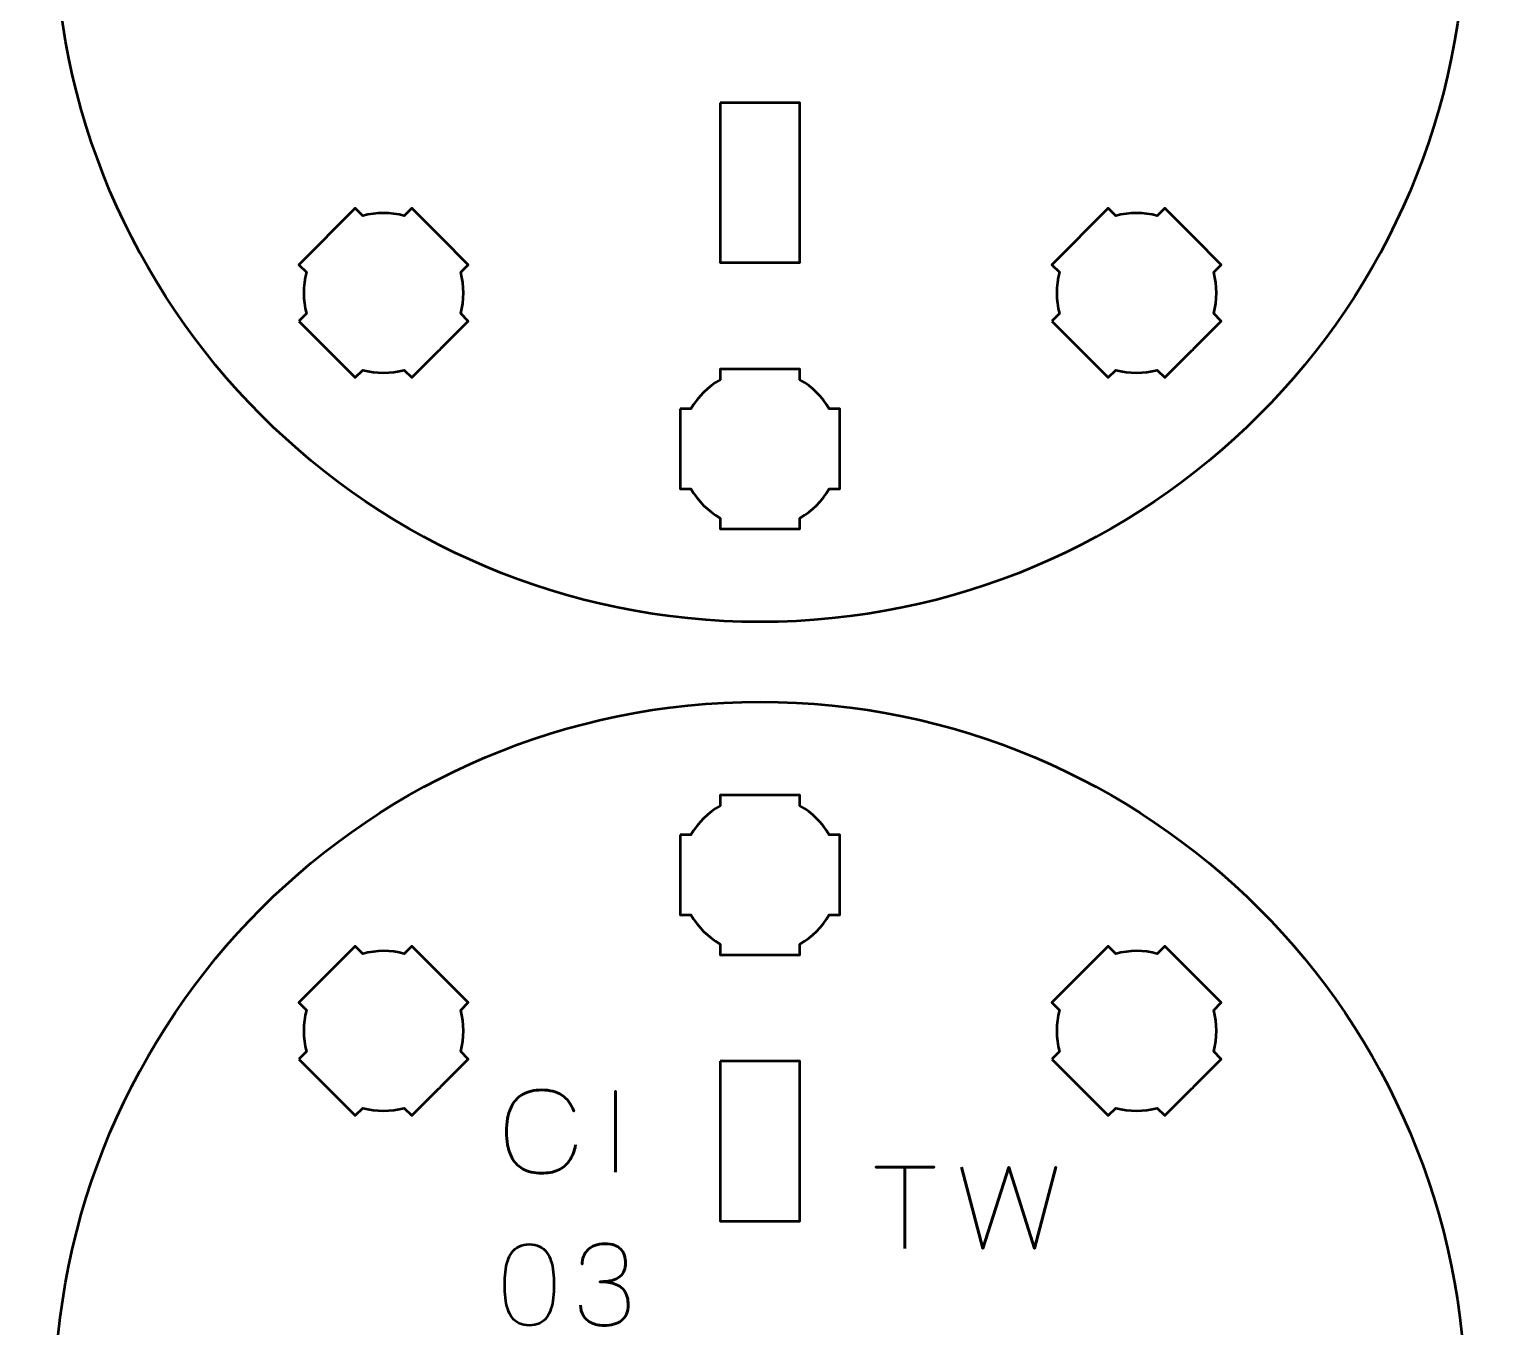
# Model space of a CAD drawing. Header units: centimetres. Extents: x -21 to 0, y -29.7 to 0.
# Drawn here: x -17.14 to -11.6, y -25.35 to -20.47 of the extents above; entities that cross this region are included whole.
import ezdxf

# ---------------------------------------------------------------- set-up
doc = ezdxf.new("R2010")
doc.units = ezdxf.units.CM
doc.header["$MEASUREMENT"] = 0
doc.layers.add('Layer 1', color=7, linetype='Continuous')

msp = doc.modelspace()

# ---------------------------------------------------------------- linework, layer by layer
at = {"layer": 'Layer 1', "color": 3, "lineweight": 53}
for centre in [(-14.40001, -20.04997), (-14.40001, -25.64997)]:
    msp.add_ellipse(centre, major_axis=(0, 2.65), ratio=1, dxfattribs=at)
at = {"layer": 'Layer 1', "color": 1, "lineweight": 53}
msp.add_open_spline([(-21.00003, -29.19995), (-21.00003, -29.19995), (-21.00003, -2.29992), (-21.00003, -2.29992), (-21.00003, -2.29992), (-21.00003, -2.21709), (-20.93286, -2.14992), (-20.85003, -2.14992), (-20.85003, -2.14992), (-20.7672, -2.14992), (-20.70003, -2.08275), (-20.70003, -1.99992), (-20.70003, -1.99992), (-20.70003, -1.91709), (-20.7672, -1.84992), (-20.85003, -1.84992), (-20.85003, -1.84992), (-20.93286, -1.84992), (-21.00003, -1.78275), (-21.00003, -1.69992), (-21.00003, -1.69992), (-21.00003, -1.61709), (-20.93286, -1.54992), (-20.85003, -1.54992), (-20.85003, -1.54992), (-20.7672, -1.54992), (-20.70003, -1.48275), (-20.70003, -1.39992), (-20.70003, -1.39992), (-20.70003, -1.31709), (-20.7672, -1.24992), (-20.85003, -1.24992), (-20.85003, -1.24992), (-20.93286, -1.24992), (-21.00003, -1.18275), (-21.00003, -1.09992), (-21.00003, -1.09992), (-21.00003, -1.09992), (-21.00003, -0.49992), (-21.00003, -0.49992), (-21.00003, -0.49992), (-21.00003, -0.22295), (-20.77694, 0.00004), (-20.49994, 0.00004), (-20.49994, 0.00004), (-20.49994, 0.00004), (-0.50008, 0.00004), (-0.50008, 0.00004), (-0.50008, 0.00004), (-0.22294, 0.00004), (0.00002, -0.22295), (0.00002, -0.49992), (0.00002, -0.49992), (0.00002, -0.49992), (0.00002, -29.19995), (0.00002, -29.19995), (0.00002, -29.19995), (0.00002, -29.47695), (-0.22294, -29.70004), (-0.50008, -29.70004), (-0.50008, -29.70004), (-0.50008, -29.70004), (-20.49994, -29.70004), (-20.49994, -29.70004), (-20.49994, -29.70004), (-20.77694, -29.70004), (-21.00003, -29.47695), (-21.00003, -29.19995)], degree=3, knots=[0, 0, 0, 0, 0.0588235, 0.0588235, 0.0588235, 0.0588235, 0.1176471, 0.1176471, 0.1176471, 0.1176471, 0.1764706, 0.1764706, 0.1764706, 0.1764706, 0.2352941, 0.2352941, 0.2352941, 0.2352941, 0.2941176, 0.2941176, 0.2941176, 0.2941176, 0.3529412, 0.3529412, 0.3529412, 0.3529412, 0.4117647, 0.4117647, 0.4117647, 0.4117647, 0.4705882, 0.4705882, 0.4705882, 0.4705882, 0.5294118, 0.5294118, 0.5294118, 0.5294118, 0.5882353, 0.5882353, 0.5882353, 0.5882353, 0.6470588, 0.6470588, 0.6470588, 0.6470588, 0.7058824, 0.7058824, 0.7058824, 0.7058824, 0.7647059, 0.7647059, 0.7647059, 0.7647059, 0.8235294, 0.8235294, 0.8235294, 0.8235294, 0.8823529, 0.8823529, 0.8823529, 0.8823529, 0.9411765, 0.9411765, 0.9411765, 0.9411765, 1, 1, 1, 1], dxfattribs=at)
at = {"layer": 'Layer 1', "lineweight": 53}
for points, knots in [([(-14.55005, -20.74995), (-14.55005, -20.74995), (-14.25005, -20.74995), (-14.25005, -20.74995), (-14.25005, -20.74995), (-14.25005, -20.74995), (-14.25005, -21.34995), (-14.25005, -21.34995), (-14.25005, -21.34995), (-14.25005, -21.34995), (-14.55005, -21.34995), (-14.55005, -21.34995), (-14.55005, -21.34995), (-14.55005, -21.34995), (-14.55005, -20.74995), (-14.55005, -20.74995)], [0, 0, 0, 0, 0.25, 0.25, 0.25, 0.25, 0.5, 0.5, 0.5, 0.5, 0.75, 0.75, 0.75, 0.75, 1, 1, 1, 1]), ([(-16.13244, -21.57022), (-16.13244, -21.57022), (-16.10402, -21.5418), (-16.10402, -21.5418), (-16.10402, -21.5418), (-16.11758, -21.49099), (-16.11756, -21.43733), (-16.104, -21.38653), (-16.104, -21.38653), (-16.104, -21.38653), (-16.13244, -21.35809), (-16.13244, -21.35809), (-16.13244, -21.35809), (-16.13244, -21.35809), (-15.92031, -21.14596), (-15.92031, -21.14596), (-15.92031, -21.14596), (-15.92031, -21.14596), (-15.89189, -21.17438), (-15.89189, -21.17438), (-15.89189, -21.17438), (-15.84108, -21.1608), (-15.78738, -21.16077), (-15.73655, -21.17433), (-15.73655, -21.17433), (-15.73655, -21.17433), (-15.70818, -21.14596), (-15.70818, -21.14596), (-15.70818, -21.14596), (-15.70818, -21.14596), (-15.60535, -21.24879), (-15.60535, -21.24879), (-15.60535, -21.24879), (-15.60535, -21.24879), (-15.60202, -21.25203), (-15.60202, -21.25203), (-15.60202, -21.25203), (-15.60202, -21.25203), (-15.59878, -21.25535), (-15.59878, -21.25535), (-15.59878, -21.25535), (-15.59878, -21.25535), (-15.49605, -21.35809), (-15.49605, -21.35809), (-15.49605, -21.35809), (-15.49605, -21.35809), (-15.52438, -21.38642), (-15.52438, -21.38642), (-15.52438, -21.38642), (-15.51079, -21.43728), (-15.51078, -21.49103), (-15.52437, -21.5419), (-15.52437, -21.5419), (-15.52437, -21.5419), (-15.49605, -21.57022), (-15.49605, -21.57022), (-15.49605, -21.57022), (-15.49605, -21.57022), (-15.59736, -21.67154), (-15.59736, -21.67154), (-15.59736, -21.67154), (-15.59736, -21.67154), (-15.60202, -21.67631), (-15.60202, -21.67631), (-15.60202, -21.67631), (-15.60202, -21.67631), (-15.6068, -21.68098), (-15.6068, -21.68098), (-15.6068, -21.68098), (-15.6068, -21.68098), (-15.70818, -21.78235), (-15.70818, -21.78235), (-15.70818, -21.78235), (-15.70818, -21.78235), (-15.73653, -21.754), (-15.73653, -21.754), (-15.73653, -21.754), (-15.78737, -21.76756), (-15.84109, -21.76755), (-15.89192, -21.75396), (-15.89192, -21.75396), (-15.89192, -21.75396), (-15.92031, -21.78235), (-15.92031, -21.78235), (-15.92031, -21.78235), (-15.92031, -21.78235), (-16.13244, -21.57022), (-16.13244, -21.57022)], [0, 0, 0, 0, 0.0454545, 0.0454545, 0.0454545, 0.0454545, 0.0909091, 0.0909091, 0.0909091, 0.0909091, 0.1363636, 0.1363636, 0.1363636, 0.1363636, 0.1818182, 0.1818182, 0.1818182, 0.1818182, 0.2272727, 0.2272727, 0.2272727, 0.2272727, 0.2727273, 0.2727273, 0.2727273, 0.2727273, 0.3181818, 0.3181818, 0.3181818, 0.3181818, 0.3636364, 0.3636364, 0.3636364, 0.3636364, 0.4090909, 0.4090909, 0.4090909, 0.4090909, 0.4545455, 0.4545455, 0.4545455, 0.4545455, 0.5, 0.5, 0.5, 0.5, 0.5454545, 0.5454545, 0.5454545, 0.5454545, 0.5909091, 0.5909091, 0.5909091, 0.5909091, 0.6363636, 0.6363636, 0.6363636, 0.6363636, 0.6818182, 0.6818182, 0.6818182, 0.6818182, 0.7272727, 0.7272727, 0.7272727, 0.7272727, 0.7727273, 0.7727273, 0.7727273, 0.7727273, 0.8181818, 0.8181818, 0.8181818, 0.8181818, 0.8636364, 0.8636364, 0.8636364, 0.8636364, 0.9090909, 0.9090909, 0.9090909, 0.9090909, 0.9545455, 0.9545455, 0.9545455, 0.9545455, 1, 1, 1, 1]), ([(-13.30401, -21.57022), (-13.30401, -21.57022), (-13.27559, -21.5418), (-13.27559, -21.5418), (-13.27559, -21.5418), (-13.28916, -21.49099), (-13.28914, -21.43733), (-13.27557, -21.38653), (-13.27557, -21.38653), (-13.27557, -21.38653), (-13.30401, -21.35809), (-13.30401, -21.35809), (-13.30401, -21.35809), (-13.30401, -21.35809), (-13.09188, -21.14596), (-13.09188, -21.14596), (-13.09188, -21.14596), (-13.09188, -21.14596), (-13.06346, -21.17438), (-13.06346, -21.17438), (-13.06346, -21.17438), (-13.01265, -21.1608), (-12.95895, -21.16077), (-12.90812, -21.17433), (-12.90812, -21.17433), (-12.90812, -21.17433), (-12.87975, -21.14596), (-12.87975, -21.14596), (-12.87975, -21.14596), (-12.87975, -21.14596), (-12.77692, -21.24879), (-12.77692, -21.24879), (-12.77692, -21.24879), (-12.77692, -21.24879), (-12.77359, -21.25203), (-12.77359, -21.25203), (-12.77359, -21.25203), (-12.77359, -21.25203), (-12.77035, -21.25535), (-12.77035, -21.25535), (-12.77035, -21.25535), (-12.77035, -21.25535), (-12.66762, -21.35809), (-12.66762, -21.35809), (-12.66762, -21.35809), (-12.66762, -21.35809), (-12.69595, -21.38642), (-12.69595, -21.38642), (-12.69595, -21.38642), (-12.68236, -21.43728), (-12.68235, -21.49103), (-12.69594, -21.5419), (-12.69594, -21.5419), (-12.69594, -21.5419), (-12.66762, -21.57022), (-12.66762, -21.57022), (-12.66762, -21.57022), (-12.66762, -21.57022), (-12.76893, -21.67154), (-12.76893, -21.67154), (-12.76893, -21.67154), (-12.76893, -21.67154), (-12.77359, -21.67631), (-12.77359, -21.67631), (-12.77359, -21.67631), (-12.77359, -21.67631), (-12.77837, -21.68098), (-12.77837, -21.68098), (-12.77837, -21.68098), (-12.77837, -21.68098), (-12.87975, -21.78235), (-12.87975, -21.78235), (-12.87975, -21.78235), (-12.87975, -21.78235), (-12.9081, -21.754), (-12.9081, -21.754), (-12.9081, -21.754), (-12.95895, -21.76756), (-13.01266, -21.76755), (-13.06349, -21.75396), (-13.06349, -21.75396), (-13.06349, -21.75396), (-13.09188, -21.78235), (-13.09188, -21.78235), (-13.09188, -21.78235), (-13.09188, -21.78235), (-13.30401, -21.57022), (-13.30401, -21.57022)], [0, 0, 0, 0, 0.0454545, 0.0454545, 0.0454545, 0.0454545, 0.0909091, 0.0909091, 0.0909091, 0.0909091, 0.1363636, 0.1363636, 0.1363636, 0.1363636, 0.1818182, 0.1818182, 0.1818182, 0.1818182, 0.2272727, 0.2272727, 0.2272727, 0.2272727, 0.2727273, 0.2727273, 0.2727273, 0.2727273, 0.3181818, 0.3181818, 0.3181818, 0.3181818, 0.3636364, 0.3636364, 0.3636364, 0.3636364, 0.4090909, 0.4090909, 0.4090909, 0.4090909, 0.4545455, 0.4545455, 0.4545455, 0.4545455, 0.5, 0.5, 0.5, 0.5, 0.5454545, 0.5454545, 0.5454545, 0.5454545, 0.5909091, 0.5909091, 0.5909091, 0.5909091, 0.6363636, 0.6363636, 0.6363636, 0.6363636, 0.6818182, 0.6818182, 0.6818182, 0.6818182, 0.7272727, 0.7272727, 0.7272727, 0.7272727, 0.7727273, 0.7727273, 0.7727273, 0.7727273, 0.8181818, 0.8181818, 0.8181818, 0.8181818, 0.8636364, 0.8636364, 0.8636364, 0.8636364, 0.9090909, 0.9090909, 0.9090909, 0.9090909, 0.9545455, 0.9545455, 0.9545455, 0.9545455, 1, 1, 1, 1]), ([(-14.70001, -21.89991), (-14.70001, -21.89991), (-14.65981, -21.89991), (-14.65981, -21.89991), (-14.65981, -21.89991), (-14.63348, -21.85439), (-14.59552, -21.81646), (-14.55001, -21.79013), (-14.55001, -21.79013), (-14.55001, -21.79013), (-14.55001, -21.74991), (-14.55001, -21.74991), (-14.55001, -21.74991), (-14.55001, -21.74991), (-14.25001, -21.74991), (-14.25001, -21.74991), (-14.25001, -21.74991), (-14.25001, -21.74991), (-14.25001, -21.7901), (-14.25001, -21.7901), (-14.25001, -21.7901), (-14.20448, -21.81643), (-14.16649, -21.85438), (-14.14013, -21.89991), (-14.14013, -21.89991), (-14.14013, -21.89991), (-14.10001, -21.89991), (-14.10001, -21.89991), (-14.10001, -21.89991), (-14.10001, -21.89991), (-14.10001, -22.04533), (-14.10001, -22.04533), (-14.10001, -22.04533), (-14.10001, -22.04533), (-14.09995, -22.04998), (-14.09995, -22.04998), (-14.09995, -22.04998), (-14.09995, -22.04998), (-14.10001, -22.05462), (-14.10001, -22.05462), (-14.10001, -22.05462), (-14.10001, -22.05462), (-14.10001, -22.19991), (-14.10001, -22.19991), (-14.10001, -22.19991), (-14.10001, -22.19991), (-14.14008, -22.19991), (-14.14008, -22.19991), (-14.14008, -22.19991), (-14.16643, -22.24548), (-14.20443, -22.28349), (-14.25001, -22.30985), (-14.25001, -22.30985), (-14.25001, -22.30985), (-14.25001, -22.34991), (-14.25001, -22.34991), (-14.25001, -22.34991), (-14.25001, -22.34991), (-14.39329, -22.34991), (-14.39329, -22.34991), (-14.39329, -22.34991), (-14.39329, -22.34991), (-14.39996, -22.34999), (-14.39996, -22.34999), (-14.39996, -22.34999), (-14.39996, -22.34999), (-14.40664, -22.34991), (-14.40664, -22.34991), (-14.40664, -22.34991), (-14.40664, -22.34991), (-14.55001, -22.34991), (-14.55001, -22.34991), (-14.55001, -22.34991), (-14.55001, -22.34991), (-14.55001, -22.30981), (-14.55001, -22.30981), (-14.55001, -22.30981), (-14.59555, -22.28345), (-14.63353, -22.24546), (-14.65986, -22.19991), (-14.65986, -22.19991), (-14.65986, -22.19991), (-14.70001, -22.19991), (-14.70001, -22.19991), (-14.70001, -22.19991), (-14.70001, -22.19991), (-14.70001, -21.89991), (-14.70001, -21.89991)], [0, 0, 0, 0, 0.0454545, 0.0454545, 0.0454545, 0.0454545, 0.0909091, 0.0909091, 0.0909091, 0.0909091, 0.1363636, 0.1363636, 0.1363636, 0.1363636, 0.1818182, 0.1818182, 0.1818182, 0.1818182, 0.2272727, 0.2272727, 0.2272727, 0.2272727, 0.2727273, 0.2727273, 0.2727273, 0.2727273, 0.3181818, 0.3181818, 0.3181818, 0.3181818, 0.3636364, 0.3636364, 0.3636364, 0.3636364, 0.4090909, 0.4090909, 0.4090909, 0.4090909, 0.4545455, 0.4545455, 0.4545455, 0.4545455, 0.5, 0.5, 0.5, 0.5, 0.5454545, 0.5454545, 0.5454545, 0.5454545, 0.5909091, 0.5909091, 0.5909091, 0.5909091, 0.6363636, 0.6363636, 0.6363636, 0.6363636, 0.6818182, 0.6818182, 0.6818182, 0.6818182, 0.7272727, 0.7272727, 0.7272727, 0.7272727, 0.7727273, 0.7727273, 0.7727273, 0.7727273, 0.8181818, 0.8181818, 0.8181818, 0.8181818, 0.8636364, 0.8636364, 0.8636364, 0.8636364, 0.9090909, 0.9090909, 0.9090909, 0.9090909, 0.9545455, 0.9545455, 0.9545455, 0.9545455, 1, 1, 1, 1]), ([(-14.70001, -23.49991), (-14.70001, -23.49991), (-14.65981, -23.49991), (-14.65981, -23.49991), (-14.65981, -23.49991), (-14.63348, -23.45439), (-14.59552, -23.41646), (-14.55001, -23.39013), (-14.55001, -23.39013), (-14.55001, -23.39013), (-14.55001, -23.34991), (-14.55001, -23.34991), (-14.55001, -23.34991), (-14.55001, -23.34991), (-14.25001, -23.34991), (-14.25001, -23.34991), (-14.25001, -23.34991), (-14.25001, -23.34991), (-14.25001, -23.3901), (-14.25001, -23.3901), (-14.25001, -23.3901), (-14.20448, -23.41643), (-14.16649, -23.45438), (-14.14013, -23.49991), (-14.14013, -23.49991), (-14.14013, -23.49991), (-14.10001, -23.49991), (-14.10001, -23.49991), (-14.10001, -23.49991), (-14.10001, -23.49991), (-14.10001, -23.64533), (-14.10001, -23.64533), (-14.10001, -23.64533), (-14.10001, -23.64533), (-14.09995, -23.64998), (-14.09995, -23.64998), (-14.09995, -23.64998), (-14.09995, -23.64998), (-14.10001, -23.65462), (-14.10001, -23.65462), (-14.10001, -23.65462), (-14.10001, -23.65462), (-14.10001, -23.79991), (-14.10001, -23.79991), (-14.10001, -23.79991), (-14.10001, -23.79991), (-14.14008, -23.79991), (-14.14008, -23.79991), (-14.14008, -23.79991), (-14.16643, -23.84548), (-14.20443, -23.88349), (-14.25001, -23.90985), (-14.25001, -23.90985), (-14.25001, -23.90985), (-14.25001, -23.94991), (-14.25001, -23.94991), (-14.25001, -23.94991), (-14.25001, -23.94991), (-14.39329, -23.94991), (-14.39329, -23.94991), (-14.39329, -23.94991), (-14.39329, -23.94991), (-14.39996, -23.94999), (-14.39996, -23.94999), (-14.39996, -23.94999), (-14.39996, -23.94999), (-14.40664, -23.94991), (-14.40664, -23.94991), (-14.40664, -23.94991), (-14.40664, -23.94991), (-14.55001, -23.94991), (-14.55001, -23.94991), (-14.55001, -23.94991), (-14.55001, -23.94991), (-14.55001, -23.90981), (-14.55001, -23.90981), (-14.55001, -23.90981), (-14.59555, -23.88345), (-14.63353, -23.84546), (-14.65986, -23.79991), (-14.65986, -23.79991), (-14.65986, -23.79991), (-14.70001, -23.79991), (-14.70001, -23.79991), (-14.70001, -23.79991), (-14.70001, -23.79991), (-14.70001, -23.49991), (-14.70001, -23.49991)], [0, 0, 0, 0, 0.0454545, 0.0454545, 0.0454545, 0.0454545, 0.0909091, 0.0909091, 0.0909091, 0.0909091, 0.1363636, 0.1363636, 0.1363636, 0.1363636, 0.1818182, 0.1818182, 0.1818182, 0.1818182, 0.2272727, 0.2272727, 0.2272727, 0.2272727, 0.2727273, 0.2727273, 0.2727273, 0.2727273, 0.3181818, 0.3181818, 0.3181818, 0.3181818, 0.3636364, 0.3636364, 0.3636364, 0.3636364, 0.4090909, 0.4090909, 0.4090909, 0.4090909, 0.4545455, 0.4545455, 0.4545455, 0.4545455, 0.5, 0.5, 0.5, 0.5, 0.5454545, 0.5454545, 0.5454545, 0.5454545, 0.5909091, 0.5909091, 0.5909091, 0.5909091, 0.6363636, 0.6363636, 0.6363636, 0.6363636, 0.6818182, 0.6818182, 0.6818182, 0.6818182, 0.7272727, 0.7272727, 0.7272727, 0.7272727, 0.7727273, 0.7727273, 0.7727273, 0.7727273, 0.8181818, 0.8181818, 0.8181818, 0.8181818, 0.8636364, 0.8636364, 0.8636364, 0.8636364, 0.9090909, 0.9090909, 0.9090909, 0.9090909, 0.9545455, 0.9545455, 0.9545455, 0.9545455, 1, 1, 1, 1]), ([(-16.13244, -24.3418), (-16.13244, -24.3418), (-16.10402, -24.31337), (-16.10402, -24.31337), (-16.10402, -24.31337), (-16.11758, -24.26256), (-16.11756, -24.2089), (-16.104, -24.1581), (-16.104, -24.1581), (-16.104, -24.1581), (-16.13244, -24.12966), (-16.13244, -24.12966), (-16.13244, -24.12966), (-16.13244, -24.12966), (-15.92031, -23.91753), (-15.92031, -23.91753), (-15.92031, -23.91753), (-15.92031, -23.91753), (-15.89189, -23.94595), (-15.89189, -23.94595), (-15.89189, -23.94595), (-15.84108, -23.93237), (-15.78738, -23.93235), (-15.73655, -23.9459), (-15.73655, -23.9459), (-15.73655, -23.9459), (-15.70818, -23.91753), (-15.70818, -23.91753), (-15.70818, -23.91753), (-15.70818, -23.91753), (-15.60535, -24.02036), (-15.60535, -24.02036), (-15.60535, -24.02036), (-15.60535, -24.02036), (-15.60202, -24.0236), (-15.60202, -24.0236), (-15.60202, -24.0236), (-15.60202, -24.0236), (-15.59878, -24.02693), (-15.59878, -24.02693), (-15.59878, -24.02693), (-15.59878, -24.02693), (-15.49605, -24.12966), (-15.49605, -24.12966), (-15.49605, -24.12966), (-15.49605, -24.12966), (-15.52438, -24.158), (-15.52438, -24.158), (-15.52438, -24.158), (-15.51079, -24.20885), (-15.51078, -24.2626), (-15.52437, -24.31347), (-15.52437, -24.31347), (-15.52437, -24.31347), (-15.49605, -24.3418), (-15.49605, -24.3418), (-15.49605, -24.3418), (-15.49605, -24.3418), (-15.59736, -24.44311), (-15.59736, -24.44311), (-15.59736, -24.44311), (-15.59736, -24.44311), (-15.60202, -24.44788), (-15.60202, -24.44788), (-15.60202, -24.44788), (-15.60202, -24.44788), (-15.6068, -24.45255), (-15.6068, -24.45255), (-15.6068, -24.45255), (-15.6068, -24.45255), (-15.70818, -24.55393), (-15.70818, -24.55393), (-15.70818, -24.55393), (-15.70818, -24.55393), (-15.73653, -24.52557), (-15.73653, -24.52557), (-15.73653, -24.52557), (-15.78737, -24.53913), (-15.84109, -24.53913), (-15.89192, -24.52554), (-15.89192, -24.52554), (-15.89192, -24.52554), (-15.92031, -24.55393), (-15.92031, -24.55393), (-15.92031, -24.55393), (-15.92031, -24.55393), (-16.13244, -24.3418), (-16.13244, -24.3418)], [0, 0, 0, 0, 0.0454545, 0.0454545, 0.0454545, 0.0454545, 0.0909091, 0.0909091, 0.0909091, 0.0909091, 0.1363636, 0.1363636, 0.1363636, 0.1363636, 0.1818182, 0.1818182, 0.1818182, 0.1818182, 0.2272727, 0.2272727, 0.2272727, 0.2272727, 0.2727273, 0.2727273, 0.2727273, 0.2727273, 0.3181818, 0.3181818, 0.3181818, 0.3181818, 0.3636364, 0.3636364, 0.3636364, 0.3636364, 0.4090909, 0.4090909, 0.4090909, 0.4090909, 0.4545455, 0.4545455, 0.4545455, 0.4545455, 0.5, 0.5, 0.5, 0.5, 0.5454545, 0.5454545, 0.5454545, 0.5454545, 0.5909091, 0.5909091, 0.5909091, 0.5909091, 0.6363636, 0.6363636, 0.6363636, 0.6363636, 0.6818182, 0.6818182, 0.6818182, 0.6818182, 0.7272727, 0.7272727, 0.7272727, 0.7272727, 0.7727273, 0.7727273, 0.7727273, 0.7727273, 0.8181818, 0.8181818, 0.8181818, 0.8181818, 0.8636364, 0.8636364, 0.8636364, 0.8636364, 0.9090909, 0.9090909, 0.9090909, 0.9090909, 0.9545455, 0.9545455, 0.9545455, 0.9545455, 1, 1, 1, 1]), ([(-13.30401, -24.3418), (-13.30401, -24.3418), (-13.27559, -24.31337), (-13.27559, -24.31337), (-13.27559, -24.31337), (-13.28916, -24.26256), (-13.28914, -24.2089), (-13.27557, -24.1581), (-13.27557, -24.1581), (-13.27557, -24.1581), (-13.30401, -24.12966), (-13.30401, -24.12966), (-13.30401, -24.12966), (-13.30401, -24.12966), (-13.09188, -23.91753), (-13.09188, -23.91753), (-13.09188, -23.91753), (-13.09188, -23.91753), (-13.06346, -23.94595), (-13.06346, -23.94595), (-13.06346, -23.94595), (-13.01265, -23.93237), (-12.95895, -23.93235), (-12.90812, -23.9459), (-12.90812, -23.9459), (-12.90812, -23.9459), (-12.87975, -23.91753), (-12.87975, -23.91753), (-12.87975, -23.91753), (-12.87975, -23.91753), (-12.77692, -24.02036), (-12.77692, -24.02036), (-12.77692, -24.02036), (-12.77692, -24.02036), (-12.77359, -24.0236), (-12.77359, -24.0236), (-12.77359, -24.0236), (-12.77359, -24.0236), (-12.77035, -24.02693), (-12.77035, -24.02693), (-12.77035, -24.02693), (-12.77035, -24.02693), (-12.66762, -24.12966), (-12.66762, -24.12966), (-12.66762, -24.12966), (-12.66762, -24.12966), (-12.69595, -24.158), (-12.69595, -24.158), (-12.69595, -24.158), (-12.68236, -24.20885), (-12.68235, -24.2626), (-12.69594, -24.31347), (-12.69594, -24.31347), (-12.69594, -24.31347), (-12.66762, -24.3418), (-12.66762, -24.3418), (-12.66762, -24.3418), (-12.66762, -24.3418), (-12.76893, -24.44311), (-12.76893, -24.44311), (-12.76893, -24.44311), (-12.76893, -24.44311), (-12.77359, -24.44788), (-12.77359, -24.44788), (-12.77359, -24.44788), (-12.77359, -24.44788), (-12.77837, -24.45255), (-12.77837, -24.45255), (-12.77837, -24.45255), (-12.77837, -24.45255), (-12.87975, -24.55393), (-12.87975, -24.55393), (-12.87975, -24.55393), (-12.87975, -24.55393), (-12.9081, -24.52557), (-12.9081, -24.52557), (-12.9081, -24.52557), (-12.95895, -24.53913), (-13.01266, -24.53913), (-13.06349, -24.52554), (-13.06349, -24.52554), (-13.06349, -24.52554), (-13.09188, -24.55393), (-13.09188, -24.55393), (-13.09188, -24.55393), (-13.09188, -24.55393), (-13.30401, -24.3418), (-13.30401, -24.3418)], [0, 0, 0, 0, 0.0454545, 0.0454545, 0.0454545, 0.0454545, 0.0909091, 0.0909091, 0.0909091, 0.0909091, 0.1363636, 0.1363636, 0.1363636, 0.1363636, 0.1818182, 0.1818182, 0.1818182, 0.1818182, 0.2272727, 0.2272727, 0.2272727, 0.2272727, 0.2727273, 0.2727273, 0.2727273, 0.2727273, 0.3181818, 0.3181818, 0.3181818, 0.3181818, 0.3636364, 0.3636364, 0.3636364, 0.3636364, 0.4090909, 0.4090909, 0.4090909, 0.4090909, 0.4545455, 0.4545455, 0.4545455, 0.4545455, 0.5, 0.5, 0.5, 0.5, 0.5454545, 0.5454545, 0.5454545, 0.5454545, 0.5909091, 0.5909091, 0.5909091, 0.5909091, 0.6363636, 0.6363636, 0.6363636, 0.6363636, 0.6818182, 0.6818182, 0.6818182, 0.6818182, 0.7272727, 0.7272727, 0.7272727, 0.7272727, 0.7727273, 0.7727273, 0.7727273, 0.7727273, 0.8181818, 0.8181818, 0.8181818, 0.8181818, 0.8636364, 0.8636364, 0.8636364, 0.8636364, 0.9090909, 0.9090909, 0.9090909, 0.9090909, 0.9545455, 0.9545455, 0.9545455, 0.9545455, 1, 1, 1, 1]), ([(-14.55005, -24.34988), (-14.55005, -24.34988), (-14.25005, -24.34988), (-14.25005, -24.34988), (-14.25005, -24.34988), (-14.25005, -24.34988), (-14.25005, -24.94989), (-14.25005, -24.94989), (-14.25005, -24.94989), (-14.25005, -24.94989), (-14.55005, -24.94989), (-14.55005, -24.94989), (-14.55005, -24.94989), (-14.55005, -24.94989), (-14.55005, -24.34988), (-14.55005, -24.34988)], [0, 0, 0, 0, 0.25, 0.25, 0.25, 0.25, 0.5, 0.5, 0.5, 0.5, 0.75, 0.75, 0.75, 0.75, 1, 1, 1, 1])]:
    msp.add_open_spline(points, degree=3, knots=knots, dxfattribs=at)
at = {"layer": 'Layer 1', "color": 5, "lineweight": 53}
for points, knots in [([(-15.09308, -24.6644), (-15.0976, -24.6886), (-15.1055, -24.70857), (-15.11658, -24.72423), (-15.11658, -24.72423), (-15.12772, -24.73983), (-15.14198, -24.7514), (-15.15933, -24.75895), (-15.15933, -24.75895), (-15.17662, -24.7665), (-15.19694, -24.77031), (-15.22008, -24.77024), (-15.22008, -24.77024), (-15.24823, -24.77031), (-15.27215, -24.76487), (-15.29177, -24.7538), (-15.29177, -24.7538), (-15.31138, -24.74279), (-15.32634, -24.72579), (-15.33664, -24.70272), (-15.33664, -24.70272), (-15.34694, -24.67964), (-15.35209, -24.65008), (-15.35216, -24.61403), (-15.35216, -24.61403), (-15.35209, -24.57812), (-15.34694, -24.54862), (-15.33664, -24.52555), (-15.33664, -24.52555), (-15.32634, -24.50248), (-15.31138, -24.48541), (-15.29177, -24.47433), (-15.29177, -24.47433), (-15.27215, -24.46325), (-15.24823, -24.45775), (-15.22008, -24.45782), (-15.22008, -24.45782), (-15.18995, -24.45775), (-15.1647, -24.46417), (-15.14438, -24.47708), (-15.14438, -24.47708), (-15.12413, -24.48999), (-15.10924, -24.50996), (-15.09986, -24.53698), (-15.09986, -24.53698), (-15.10924, -24.50996), (-15.12413, -24.48999), (-15.14438, -24.47708), (-15.14438, -24.47708), (-15.1647, -24.46417), (-15.18995, -24.45775), (-15.22008, -24.45782), (-15.22008, -24.45782), (-15.24823, -24.45775), (-15.27215, -24.46325), (-15.29177, -24.47433), (-15.29177, -24.47433), (-15.31138, -24.48541), (-15.32634, -24.50248), (-15.33664, -24.52555), (-15.33664, -24.52555), (-15.34694, -24.54862), (-15.35209, -24.57812), (-15.35216, -24.61403), (-15.35216, -24.61403), (-15.35209, -24.65008), (-15.34694, -24.67964), (-15.33664, -24.70272), (-15.33664, -24.70272), (-15.32634, -24.72579), (-15.31138, -24.74279), (-15.29177, -24.7538), (-15.29177, -24.7538), (-15.27215, -24.76487), (-15.24823, -24.77031), (-15.22008, -24.77024), (-15.22008, -24.77024), (-15.19694, -24.77031), (-15.17662, -24.7665), (-15.15933, -24.75895), (-15.15933, -24.75895), (-15.14198, -24.7514), (-15.12772, -24.73983), (-15.11658, -24.72423), (-15.11658, -24.72423), (-15.1055, -24.70857), (-15.0976, -24.6886), (-15.09308, -24.6644)], [0, 0, 0, 0, 0.0454545, 0.0454545, 0.0454545, 0.0454545, 0.0909091, 0.0909091, 0.0909091, 0.0909091, 0.1363636, 0.1363636, 0.1363636, 0.1363636, 0.1818182, 0.1818182, 0.1818182, 0.1818182, 0.2272727, 0.2272727, 0.2272727, 0.2272727, 0.2727273, 0.2727273, 0.2727273, 0.2727273, 0.3181818, 0.3181818, 0.3181818, 0.3181818, 0.3636364, 0.3636364, 0.3636364, 0.3636364, 0.4090909, 0.4090909, 0.4090909, 0.4090909, 0.4545455, 0.4545455, 0.4545455, 0.4545455, 0.5, 0.5, 0.5, 0.5, 0.5454545, 0.5454545, 0.5454545, 0.5454545, 0.5909091, 0.5909091, 0.5909091, 0.5909091, 0.6363636, 0.6363636, 0.6363636, 0.6363636, 0.6818182, 0.6818182, 0.6818182, 0.6818182, 0.7272727, 0.7272727, 0.7272727, 0.7272727, 0.7727273, 0.7727273, 0.7727273, 0.7727273, 0.8181818, 0.8181818, 0.8181818, 0.8181818, 0.8636364, 0.8636364, 0.8636364, 0.8636364, 0.9090909, 0.9090909, 0.9090909, 0.9090909, 0.9545455, 0.9545455, 0.9545455, 0.9545455, 1, 1, 1, 1]), ([(-14.94322, -24.76685), (-14.94322, -24.76685), (-14.94322, -24.46163), (-14.94322, -24.46163), (-14.94322, -24.46163), (-14.94322, -24.46163), (-14.94322, -24.76685), (-14.94322, -24.76685)], [0, 0, 0, 0, 0.5, 0.5, 0.5, 0.5, 1, 1, 1, 1]), ([(-13.85598, -25.05256), (-13.85598, -25.05256), (-13.85598, -24.74734), (-13.85598, -24.74734), (-13.85598, -24.74734), (-13.85598, -24.74734), (-13.96562, -24.74734), (-13.96562, -24.74734), (-13.96562, -24.74734), (-13.96562, -24.74734), (-13.74549, -24.74734), (-13.74549, -24.74734), (-13.74549, -24.74734), (-13.74549, -24.74734), (-13.85598, -24.74734), (-13.85598, -24.74734), (-13.85598, -24.74734), (-13.85598, -24.74734), (-13.85598, -25.05256), (-13.85598, -25.05256)], [0, 0, 0, 0, 0.2, 0.2, 0.2, 0.2, 0.4, 0.4, 0.4, 0.4, 0.6, 0.6, 0.6, 0.6, 0.8, 0.8, 0.8, 0.8, 1, 1, 1, 1]), ([(-13.64347, -24.74734), (-13.64347, -24.74734), (-13.56304, -25.05256), (-13.56304, -25.05256), (-13.56304, -25.05256), (-13.56304, -25.05256), (-13.4661, -24.74734), (-13.4661, -24.74734), (-13.4661, -24.74734), (-13.4661, -24.74734), (-13.36915, -25.05256), (-13.36915, -25.05256), (-13.36915, -25.05256), (-13.36915, -25.05256), (-13.28872, -24.74734), (-13.28872, -24.74734), (-13.28872, -24.74734), (-13.28872, -24.74734), (-13.36915, -25.05256), (-13.36915, -25.05256), (-13.36915, -25.05256), (-13.36915, -25.05256), (-13.4661, -24.74734), (-13.4661, -24.74734), (-13.4661, -24.74734), (-13.4661, -24.74734), (-13.56304, -25.05256), (-13.56304, -25.05256), (-13.56304, -25.05256), (-13.56304, -25.05256), (-13.64347, -24.74734), (-13.64347, -24.74734)], [0, 0, 0, 0, 0.125, 0.125, 0.125, 0.125, 0.25, 0.25, 0.25, 0.25, 0.375, 0.375, 0.375, 0.375, 0.5, 0.5, 0.5, 0.5, 0.625, 0.625, 0.625, 0.625, 0.75, 0.75, 0.75, 0.75, 0.875, 0.875, 0.875, 0.875, 1, 1, 1, 1]), ([(-15.26664, -25.34216), (-15.25183, -25.34209), (-15.23906, -25.33948), (-15.2284, -25.3344), (-15.2284, -25.3344), (-15.21782, -25.32932), (-15.209, -25.32205), (-15.20195, -25.31281), (-15.20195, -25.31281), (-15.19496, -25.3035), (-15.18946, -25.29249), (-15.18537, -25.27979), (-15.18537, -25.27979), (-15.18134, -25.26709), (-15.17845, -25.25319), (-15.17683, -25.23795), (-15.17683, -25.23795), (-15.17513, -25.22271), (-15.17429, -25.20669), (-15.17436, -25.18976), (-15.17436, -25.18976), (-15.17429, -25.1729), (-15.17513, -25.15688), (-15.17683, -25.14171), (-15.17683, -25.14171), (-15.17845, -25.12654), (-15.18134, -25.11257), (-15.18537, -25.09987), (-15.18537, -25.09987), (-15.18946, -25.08724), (-15.19496, -25.07624), (-15.20195, -25.06685), (-15.20195, -25.06685), (-15.209, -25.05754), (-15.21782, -25.05027), (-15.2284, -25.04519), (-15.2284, -25.04519), (-15.23906, -25.04004), (-15.25183, -25.03743), (-15.26664, -25.03736), (-15.26664, -25.03736), (-15.28146, -25.03743), (-15.29423, -25.04004), (-15.30489, -25.04519), (-15.30489, -25.04519), (-15.31547, -25.05027), (-15.32429, -25.05754), (-15.33134, -25.06685), (-15.33134, -25.06685), (-15.33833, -25.07624), (-15.34383, -25.08724), (-15.34792, -25.09987), (-15.34792, -25.09987), (-15.35195, -25.11257), (-15.35484, -25.12654), (-15.35646, -25.14171), (-15.35646, -25.14171), (-15.35815, -25.15688), (-15.359, -25.1729), (-15.35893, -25.18976), (-15.35893, -25.18976), (-15.359, -25.20669), (-15.35815, -25.22271), (-15.35646, -25.23795), (-15.35646, -25.23795), (-15.35484, -25.25319), (-15.35195, -25.26709), (-15.34792, -25.27979), (-15.34792, -25.27979), (-15.34383, -25.29249), (-15.33833, -25.3035), (-15.33134, -25.31281), (-15.33134, -25.31281), (-15.32429, -25.32205), (-15.31547, -25.32932), (-15.30489, -25.3344), (-15.30489, -25.3344), (-15.29423, -25.33948), (-15.28146, -25.34209), (-15.26664, -25.34216)], [0, 0, 0, 0, 0.05, 0.05, 0.05, 0.05, 0.1, 0.1, 0.1, 0.1, 0.15, 0.15, 0.15, 0.15, 0.2, 0.2, 0.2, 0.2, 0.25, 0.25, 0.25, 0.25, 0.3, 0.3, 0.3, 0.3, 0.35, 0.35, 0.35, 0.35, 0.4, 0.4, 0.4, 0.4, 0.45, 0.45, 0.45, 0.45, 0.5, 0.5, 0.5, 0.5, 0.55, 0.55, 0.55, 0.55, 0.6, 0.6, 0.6, 0.6, 0.65, 0.65, 0.65, 0.65, 0.7, 0.7, 0.7, 0.7, 0.75, 0.75, 0.75, 0.75, 0.8, 0.8, 0.8, 0.8, 0.85, 0.85, 0.85, 0.85, 0.9, 0.9, 0.9, 0.9, 0.95, 0.95, 0.95, 0.95, 1, 1, 1, 1]), ([(-15.26664, -25.34216), (-15.25183, -25.34209), (-15.23906, -25.33948), (-15.2284, -25.3344), (-15.2284, -25.3344), (-15.21782, -25.32932), (-15.209, -25.32205), (-15.20195, -25.31281), (-15.20195, -25.31281), (-15.19496, -25.3035), (-15.18946, -25.29249), (-15.18537, -25.27979), (-15.18537, -25.27979), (-15.18134, -25.26709), (-15.17845, -25.25319), (-15.17683, -25.23795), (-15.17683, -25.23795), (-15.17513, -25.22271), (-15.17429, -25.20669), (-15.17436, -25.18976), (-15.17436, -25.18976), (-15.17429, -25.1729), (-15.17513, -25.15688), (-15.17683, -25.14171), (-15.17683, -25.14171), (-15.17845, -25.12654), (-15.18134, -25.11257), (-15.18537, -25.09987), (-15.18537, -25.09987), (-15.18946, -25.08724), (-15.19496, -25.07624), (-15.20195, -25.06685), (-15.20195, -25.06685), (-15.209, -25.05754), (-15.21782, -25.05027), (-15.2284, -25.04519), (-15.2284, -25.04519), (-15.23906, -25.04004), (-15.25183, -25.03743), (-15.26664, -25.03736), (-15.26664, -25.03736), (-15.28146, -25.03743), (-15.29423, -25.04004), (-15.30489, -25.04519), (-15.30489, -25.04519), (-15.31547, -25.05027), (-15.32429, -25.05754), (-15.33134, -25.06685), (-15.33134, -25.06685), (-15.33833, -25.07624), (-15.34383, -25.08724), (-15.34792, -25.09987), (-15.34792, -25.09987), (-15.35195, -25.11257), (-15.35484, -25.12654), (-15.35646, -25.14171), (-15.35646, -25.14171), (-15.35815, -25.15688), (-15.359, -25.1729), (-15.35893, -25.18976), (-15.35893, -25.18976), (-15.359, -25.20669), (-15.35815, -25.22271), (-15.35646, -25.23795), (-15.35646, -25.23795), (-15.35484, -25.25319), (-15.35195, -25.26709), (-15.34792, -25.27979), (-15.34792, -25.27979), (-15.34383, -25.29249), (-15.33833, -25.3035), (-15.33134, -25.31281), (-15.33134, -25.31281), (-15.32429, -25.32205), (-15.31547, -25.32932), (-15.30489, -25.3344), (-15.30489, -25.3344), (-15.29423, -25.33948), (-15.28146, -25.34209), (-15.26664, -25.34216)], [0, 0, 0, 0, 0.05, 0.05, 0.05, 0.05, 0.1, 0.1, 0.1, 0.1, 0.15, 0.15, 0.15, 0.15, 0.2, 0.2, 0.2, 0.2, 0.25, 0.25, 0.25, 0.25, 0.3, 0.3, 0.3, 0.3, 0.35, 0.35, 0.35, 0.35, 0.4, 0.4, 0.4, 0.4, 0.45, 0.45, 0.45, 0.45, 0.5, 0.5, 0.5, 0.5, 0.55, 0.55, 0.55, 0.55, 0.6, 0.6, 0.6, 0.6, 0.65, 0.65, 0.65, 0.65, 0.7, 0.7, 0.7, 0.7, 0.75, 0.75, 0.75, 0.75, 0.8, 0.8, 0.8, 0.8, 0.85, 0.85, 0.85, 0.85, 0.9, 0.9, 0.9, 0.9, 0.95, 0.95, 0.95, 0.95, 1, 1, 1, 1]), ([(-15.07403, -25.26554), (-15.07396, -25.28078), (-15.07043, -25.29404), (-15.06345, -25.30554), (-15.06345, -25.30554), (-15.05646, -25.31697), (-15.04651, -25.32593), (-15.03353, -25.33235), (-15.03353, -25.33235), (-15.02055, -25.33877), (-15.00496, -25.34202), (-14.98682, -25.34216), (-14.98682, -25.34216), (-14.97321, -25.34216), (-14.96086, -25.34075), (-14.94964, -25.33779), (-14.94964, -25.33779), (-14.93849, -25.33482), (-14.9289, -25.33024), (-14.92078, -25.32396), (-14.92078, -25.32396), (-14.91267, -25.31768), (-14.90646, -25.30956), (-14.90202, -25.29969), (-14.90202, -25.29969), (-14.89764, -25.28974), (-14.89546, -25.27781), (-14.89539, -25.26384), (-14.89539, -25.26384), (-14.89531, -25.24522), (-14.89912, -25.22948), (-14.90667, -25.21671), (-14.90667, -25.21671), (-14.91422, -25.20394), (-14.92594, -25.19435), (-14.94167, -25.18779), (-14.94167, -25.18779), (-14.9574, -25.18122), (-14.97758, -25.17791), (-15.00206, -25.17791), (-15.00206, -25.17791), (-14.98379, -25.17798), (-14.96848, -25.17629), (-14.95599, -25.17283), (-14.95599, -25.17283), (-14.94357, -25.16937), (-14.93363, -25.1645), (-14.92615, -25.15815), (-14.92615, -25.15815), (-14.91867, -25.15187), (-14.91324, -25.14439), (-14.90999, -25.13579), (-14.90999, -25.13579), (-14.90667, -25.12725), (-14.90505, -25.11787), (-14.90512, -25.10764), (-14.90512, -25.10764), (-14.90505, -25.0974), (-14.90646, -25.08795), (-14.90928, -25.0792), (-14.90928, -25.0792), (-14.91204, -25.07045), (-14.91655, -25.06276), (-14.92269, -25.0562), (-14.92269, -25.0562), (-14.92883, -25.04964), (-14.93694, -25.04449), (-14.94689, -25.04082), (-14.94689, -25.04082), (-14.95691, -25.03715), (-14.96912, -25.03532), (-14.98344, -25.03525), (-14.98344, -25.03525), (-14.99769, -25.03532), (-15.01018, -25.03743), (-15.02076, -25.04153), (-15.02076, -25.04153), (-15.03142, -25.04562), (-15.04016, -25.05119), (-15.04722, -25.05832), (-15.04722, -25.05832), (-15.0542, -25.06544), (-15.05943, -25.07356), (-15.06288, -25.08273), (-15.06288, -25.08273), (-15.06641, -25.0919), (-15.0681, -25.10164), (-15.0681, -25.11187), (-15.0681, -25.11187), (-15.0681, -25.10164), (-15.06641, -25.0919), (-15.06288, -25.08273), (-15.06288, -25.08273), (-15.05943, -25.07356), (-15.0542, -25.06544), (-15.04722, -25.05832), (-15.04722, -25.05832), (-15.04016, -25.05119), (-15.03142, -25.04562), (-15.02076, -25.04153), (-15.02076, -25.04153), (-15.01018, -25.03743), (-14.99769, -25.03532), (-14.98344, -25.03525), (-14.98344, -25.03525), (-14.96912, -25.03532), (-14.95691, -25.03715), (-14.94689, -25.04082), (-14.94689, -25.04082), (-14.93694, -25.04449), (-14.92883, -25.04964), (-14.92269, -25.0562), (-14.92269, -25.0562), (-14.91655, -25.06276), (-14.91204, -25.07045), (-14.90928, -25.0792), (-14.90928, -25.0792), (-14.90646, -25.08795), (-14.90505, -25.0974), (-14.90512, -25.10764), (-14.90512, -25.10764), (-14.90505, -25.11787), (-14.90667, -25.12725), (-14.90999, -25.13579), (-14.90999, -25.13579), (-14.91324, -25.14439), (-14.91867, -25.15187), (-14.92615, -25.15815), (-14.92615, -25.15815), (-14.93363, -25.1645), (-14.94357, -25.16937), (-14.95599, -25.17283), (-14.95599, -25.17283), (-14.96848, -25.17629), (-14.98379, -25.17798), (-15.00206, -25.17791), (-15.00206, -25.17791), (-14.97758, -25.17791), (-14.9574, -25.18122), (-14.94167, -25.18779), (-14.94167, -25.18779), (-14.92594, -25.19435), (-14.91422, -25.20394), (-14.90667, -25.21671), (-14.90667, -25.21671), (-14.89912, -25.22948), (-14.89531, -25.24522), (-14.89539, -25.26384), (-14.89539, -25.26384), (-14.89546, -25.27781), (-14.89764, -25.28974), (-14.90202, -25.29969), (-14.90202, -25.29969), (-14.90646, -25.30956), (-14.91267, -25.31768), (-14.92078, -25.32396), (-14.92078, -25.32396), (-14.9289, -25.33024), (-14.93849, -25.33482), (-14.94964, -25.33779), (-14.94964, -25.33779), (-14.96086, -25.34075), (-14.97321, -25.34216), (-14.98682, -25.34216), (-14.98682, -25.34216), (-15.00496, -25.34202), (-15.02055, -25.33877), (-15.03353, -25.33235), (-15.03353, -25.33235), (-15.04651, -25.32593), (-15.05646, -25.31697), (-15.06345, -25.30554), (-15.06345, -25.30554), (-15.07043, -25.29404), (-15.07396, -25.28078), (-15.07403, -25.26554)], [0, 0, 0, 0, 0.0227273, 0.0227273, 0.0227273, 0.0227273, 0.0454545, 0.0454545, 0.0454545, 0.0454545, 0.0681818, 0.0681818, 0.0681818, 0.0681818, 0.0909091, 0.0909091, 0.0909091, 0.0909091, 0.1136364, 0.1136364, 0.1136364, 0.1136364, 0.1363636, 0.1363636, 0.1363636, 0.1363636, 0.1590909, 0.1590909, 0.1590909, 0.1590909, 0.1818182, 0.1818182, 0.1818182, 0.1818182, 0.2045455, 0.2045455, 0.2045455, 0.2045455, 0.2272727, 0.2272727, 0.2272727, 0.2272727, 0.25, 0.25, 0.25, 0.25, 0.2727273, 0.2727273, 0.2727273, 0.2727273, 0.2954545, 0.2954545, 0.2954545, 0.2954545, 0.3181818, 0.3181818, 0.3181818, 0.3181818, 0.3409091, 0.3409091, 0.3409091, 0.3409091, 0.3636364, 0.3636364, 0.3636364, 0.3636364, 0.3863636, 0.3863636, 0.3863636, 0.3863636, 0.4090909, 0.4090909, 0.4090909, 0.4090909, 0.4318182, 0.4318182, 0.4318182, 0.4318182, 0.4545455, 0.4545455, 0.4545455, 0.4545455, 0.4772727, 0.4772727, 0.4772727, 0.4772727, 0.5, 0.5, 0.5, 0.5, 0.5227273, 0.5227273, 0.5227273, 0.5227273, 0.5454545, 0.5454545, 0.5454545, 0.5454545, 0.5681818, 0.5681818, 0.5681818, 0.5681818, 0.5909091, 0.5909091, 0.5909091, 0.5909091, 0.6136364, 0.6136364, 0.6136364, 0.6136364, 0.6363636, 0.6363636, 0.6363636, 0.6363636, 0.6590909, 0.6590909, 0.6590909, 0.6590909, 0.6818182, 0.6818182, 0.6818182, 0.6818182, 0.7045455, 0.7045455, 0.7045455, 0.7045455, 0.7272727, 0.7272727, 0.7272727, 0.7272727, 0.75, 0.75, 0.75, 0.75, 0.7727273, 0.7727273, 0.7727273, 0.7727273, 0.7954545, 0.7954545, 0.7954545, 0.7954545, 0.8181818, 0.8181818, 0.8181818, 0.8181818, 0.8409091, 0.8409091, 0.8409091, 0.8409091, 0.8636364, 0.8636364, 0.8636364, 0.8636364, 0.8863636, 0.8863636, 0.8863636, 0.8863636, 0.9090909, 0.9090909, 0.9090909, 0.9090909, 0.9318182, 0.9318182, 0.9318182, 0.9318182, 0.9545455, 0.9545455, 0.9545455, 0.9545455, 0.9772727, 0.9772727, 0.9772727, 0.9772727, 1, 1, 1, 1])]:
    msp.add_open_spline(points, degree=3, knots=knots, dxfattribs=at)

doc.saveas('drawing.dxf')
